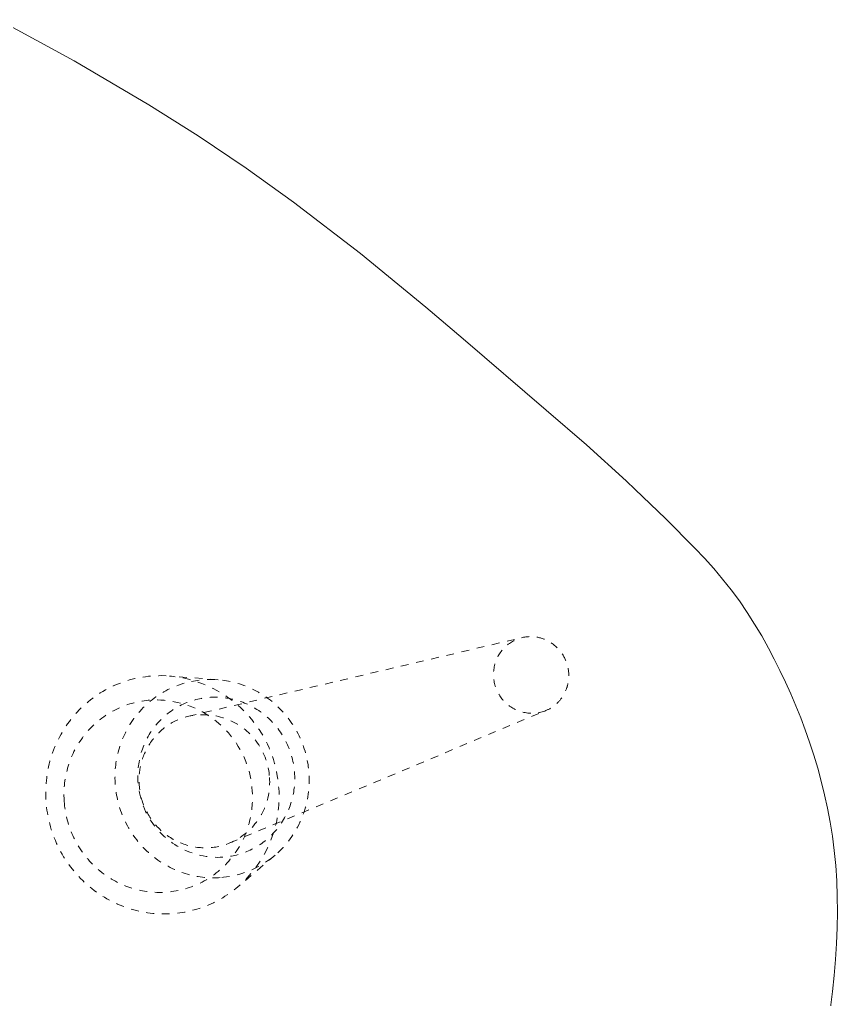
# Model space of a CAD drawing. Header units: millimetres. Extents: x 0 to 57242, y -59538 to 11130.
# Drawn here: x 24620.3 to 24830.4, y -22902.2 to -22650.5 of the extents above; entities that cross this region are included whole.
import ezdxf

# ---------------------------------------------------------------- set-up
doc = ezdxf.new("R2010")
doc.units = ezdxf.units.MM
doc.linetypes.add('IMPORT-Hidden', pattern=[4, 2, -2])
doc.layers.add('A-DETL-GENF', color=92, linetype='Continuous', lineweight=9)
doc.layers.add('G-IMPT', color=8, linetype='Continuous', lineweight=9)

# ---------------------------------------------------------------- blocks, each defined once
blk = doc.blocks.new('Rockworth_Furniture_GENIE LOUNGE CHAIR - 71-GEN01-CXX-932428-Level 0')
at = {"layer": 'G-IMPT', "linetype": 'IMPORT-Hidden'}
for p, q in [((-146.38, 79.97), (-198.43, 150.93)), ((-122.16, 114.33), (-110.97, 108.73))]:
    blk.add_line(p, q, dxfattribs=at)
at = {"layer": 'G-IMPT', "flags": 128}
blk.add_lwpolyline([(-291.95, -35.11), (-289.83, -12.92), (-286.99, 9.18), (-284.57, 23.91), (-281.73, 38.56), (-278.47, 53.12), (-273.04, 74.14), (-266.94, 94.98), (-263.21, 107.01), (-254.67, 133.77), (-250.45, 146.82), (-245.94, 159.78), (-244.84, 162.78), (-240.99, 172.83), (-236.9, 182.79), (-235.51, 186.06), (-234.01, 189.28), (-232.41, 192.45), (-230.7, 195.56), (-228.89, 198.62), (-226.98, 201.61), (-224.97, 204.54), (-222.87, 207.41), (-220.67, 210.2), (-218.62, 212.71), (-216.5, 215.21), (-214.33, 217.67), (-212.08, 220.1), (-209.78, 222.49), (-207.42, 224.84), (-205, 227.15), (-202.52, 229.41), (-199.93, 231.67), (-197.25, 233.9), (-194.48, 236.08), (-191.64, 238.21), (-188.71, 240.29), (-185.69, 242.3), (-182.6, 244.24), (-179.42, 246.09), (-175.99, 247.95), (-172.46, 249.73), (-168.86, 251.41), (-165.18, 253.01), (-161.42, 254.53), (-157.61, 255.97), (-153.74, 257.34), (-149.82, 258.63), (-145.86, 259.85), (-141.87, 261)], dxfattribs=at)
at = {"layer": 'G-IMPT', "linetype": 'IMPORT-Hidden', "flags": 128}
for points in [[(-120.54, 102.43), (-183.56, 163.86), (-183.33, 163.62), (-183.11, 163.36), (-182.89, 163.1), (-182.68, 162.84), (-182.49, 162.56), (-182.3, 162.28), (-182.12, 162), (-181.95, 161.7), (-181.79, 161.41), (-181.65, 161.1), (-181.51, 160.79), (-181.38, 160.48), (-181.27, 160.16), (-181.16, 159.84), (-181.07, 159.52), (-180.99, 159.19), (-180.91, 158.86), (-180.86, 158.53), (-180.81, 158.19), (-180.77, 157.86), (-180.75, 157.52), (-180.73, 157.18), (-180.73, 156.84), (-180.74, 156.51), (-180.76, 156.17), (-180.8, 155.83), (-180.84, 155.5), (-180.9, 155.17), (-180.96, 154.83), (-181.04, 154.51), (-181.13, 154.18), (-181.24, 153.86), (-181.35, 153.54), (-181.47, 153.23), (-181.61, 152.92), (-181.75, 152.61), (-181.91, 152.31), (-182.07, 152.02), (-182.25, 151.73), (-182.43, 151.45), (-182.63, 151.17), (-182.83, 150.9), (-183.05, 150.64), (-183.27, 150.39), (-183.5, 150.14), (-183.74, 149.9), (-183.99, 149.67), (-184.24, 149.45), (-184.5, 149.24), (-184.77, 149.03), (-185.05, 148.84), (-185.33, 148.66), (-185.62, 148.48), (-185.92, 148.32), (-186.22, 148.16), (-186.52, 148.02), (-186.82, 147.88), (-187.13, 147.75), (-187.44, 147.63), (-187.75, 147.52), (-188.07, 147.43), (-188.39, 147.34), (-188.71, 147.27), (-189.04, 147.21), (-189.37, 147.15), (-189.7, 147.11), (-190.03, 147.09), (-190.36, 147.07), (-190.69, 147.06), (-191.03, 147.07), (-191.36, 147.08), (-191.69, 147.11), (-192.02, 147.15), (-192.35, 147.2), (-192.67, 147.27), (-193, 147.34), (-193.32, 147.42), (-193.64, 147.52), (-193.95, 147.63), (-194.26, 147.74), (-194.57, 147.87), (-194.87, 148.01), (-195.17, 148.16), (-195.46, 148.32), (-195.75, 148.49), (-196.03, 148.66), (-196.3, 148.85), (-196.57, 149.05), (-196.83, 149.26), (-197.08, 149.47), (-197.33, 149.7), (-197.57, 149.93), (-197.8, 150.17), (-198.02, 150.42), (-198.23, 150.67), (-198.43, 150.93), (-198.62, 151.2), (-198.8, 151.47), (-198.96, 151.74), (-199.12, 152.02), (-199.27, 152.31), (-199.41, 152.6), (-199.54, 152.89), (-199.62, 153.09), (-199.69, 153.29), (-199.77, 153.5), (-199.83, 153.71), (-199.9, 153.92), (-199.96, 154.14), (-200.01, 154.36), (-200.06, 154.58), (-200.1, 154.81), (-200.14, 155.03), (-200.18, 155.26), (-200.21, 155.5), (-200.23, 155.73), (-200.25, 155.97), (-200.26, 156.21), (-200.27, 156.45), (-200.27, 156.69), (-200.26, 156.93), (-200.25, 157.18), (-200.23, 157.42), (-200.2, 157.67), (-200.17, 157.92), (-200.13, 158.16), (-200.09, 158.41), (-200.04, 158.66), (-199.98, 158.9), (-199.92, 159.15), (-199.85, 159.39), (-199.77, 159.63), (-199.69, 159.87), (-199.6, 160.11), (-199.51, 160.34), (-199.41, 160.58), (-199.3, 160.81), (-199.19, 161.04), (-199.07, 161.26), (-198.94, 161.49), (-198.82, 161.7), (-198.68, 161.92), (-198.54, 162.13), (-198.4, 162.34), (-198.25, 162.54), (-198.09, 162.74), (-197.94, 162.93), (-197.77, 163.12), (-197.61, 163.31), (-197.44, 163.48), (-197.26, 163.66), (-197.09, 163.83), (-196.91, 163.99), (-196.73, 164.15), (-196.54, 164.31), (-196.35, 164.45), (-196.16, 164.6), (-195.97, 164.73), (-195.78, 164.87), (-195.58, 164.99), (-195.39, 165.11), (-195.19, 165.23), (-194.99, 165.34), (-194.79, 165.45), (-194.59, 165.54), (-194.39, 165.64), (-194.19, 165.73), (-193.9, 165.85), (-193.59, 165.97), (-193.27, 166.08), (-192.95, 166.17), (-192.62, 166.26), (-192.29, 166.34), (-191.95, 166.4), (-191.78, 166.43), (-191.6, 166.46), (-191.43, 166.48), (-191.25, 166.5), (-191.08, 166.52), (-190.9, 166.53), (-190.72, 166.54), (-190.54, 166.55), (-190.36, 166.55), (-190.18, 166.55), (-190, 166.55), (-189.82, 166.54), (-189.64, 166.53), (-189.46, 166.52), (-189.27, 166.5), (-189.09, 166.48), (-188.91, 166.46), (-188.73, 166.43), (-188.55, 166.4), (-188.37, 166.37), (-188.18, 166.33), (-188, 166.29), (-187.83, 166.25), (-187.65, 166.2), (-187.47, 166.15), (-187.29, 166.09), (-187.12, 166.04), (-186.94, 165.98), (-186.77, 165.91), (-186.59, 165.84), (-186.42, 165.77), (-186.25, 165.7), (-186.09, 165.62), (-185.92, 165.54), (-185.76, 165.45), (-185.6, 165.37), (-185.44, 165.28), (-185.28, 165.18), (-185.12, 165.09), (-184.97, 164.99), (-184.82, 164.89), (-184.67, 164.78), (-184.52, 164.67), (-184.38, 164.57), (-184.23, 164.45), (-184.09, 164.34), (-183.96, 164.22), (-183.82, 164.1), (-183.69, 163.98), (-183.56, 163.86)], [(-157.93, 83.24), (-153.94, 71.38), (-154.25, 72.4), (-154.53, 73.43), (-154.77, 74.47), (-154.97, 75.52), (-155.14, 76.58), (-155.27, 77.64), (-155.36, 78.7), (-155.42, 79.77), (-155.44, 80.84), (-155.42, 81.91), (-155.37, 82.97), (-155.28, 84.04), (-155.15, 85.1), (-154.99, 86.15), (-154.79, 87.2), (-154.55, 88.25), (-154.28, 89.28), (-153.97, 90.3), (-153.62, 91.31), (-153.24, 92.31), (-152.83, 93.3), (-152.39, 94.27), (-151.91, 95.22), (-151.39, 96.16), (-150.85, 97.08), (-150.27, 97.98), (-149.66, 98.86), (-149.03, 99.72), (-148.36, 100.55), (-147.67, 101.37), (-146.94, 102.15), (-146.19, 102.91), (-145.42, 103.65), (-144.62, 104.36), (-143.79, 105.04), (-142.95, 105.69), (-142.08, 106.31), (-141.19, 106.9), (-140.28, 107.46), (-139.35, 107.99), (-138.4, 108.48), (-137.46, 108.95), (-136.5, 109.38), (-135.52, 109.79), (-134.53, 110.15), (-133.53, 110.48), (-132.52, 110.78), (-131.5, 111.04), (-130.47, 111.27), (-129.44, 111.46), (-128.39, 111.61), (-127.35, 111.73), (-126.3, 111.81), (-125.24, 111.86), (-124.19, 111.87), (-123.14, 111.84), (-122.08, 111.78), (-121.03, 111.68), (-119.99, 111.54), (-118.95, 111.37), (-117.92, 111.16), (-116.89, 110.92), (-115.88, 110.64), (-114.87, 110.33), (-113.88, 109.98), (-112.89, 109.6), (-111.93, 109.18), (-110.97, 108.73), (-110.36, 108.41), (-109.75, 108.08), (-109.15, 107.74), (-108.57, 107.38), (-107.99, 107.01), (-107.42, 106.63), (-106.86, 106.24), (-106.32, 105.83), (-105.78, 105.41), (-105.26, 104.99), (-104.75, 104.55), (-104.25, 104.1), (-103.77, 103.64), (-103.29, 103.18), (-102.83, 102.7), (-102.38, 102.22), (-101.95, 101.73), (-101.53, 101.23), (-101.12, 100.73), (-100.73, 100.22), (-100.35, 99.71), (-99.98, 99.19), (-99.63, 98.66), (-99.29, 98.13), (-98.96, 97.6), (-98.65, 97.06), (-98.35, 96.53), (-98.06, 95.98), (-97.79, 95.44), (-97.53, 94.9), (-97.29, 94.35), (-97.05, 93.81), (-96.8, 93.19), (-96.57, 92.56), (-96.34, 91.92), (-96.13, 91.27), (-95.93, 90.61), (-95.75, 89.94), (-95.58, 89.26), (-95.43, 88.57), (-95.29, 87.87), (-95.17, 87.16), (-95.06, 86.44), (-94.97, 85.72), (-94.9, 84.99), (-94.85, 84.25), (-94.81, 83.51), (-94.79, 82.76), (-94.79, 82.01), (-94.81, 81.25), (-94.85, 80.49), (-94.91, 79.73), (-94.99, 78.97), (-95.08, 78.2), (-95.2, 77.44), (-95.34, 76.67), (-95.49, 75.91), (-95.67, 75.15), (-95.87, 74.39), (-96.09, 73.64), (-96.32, 72.89), (-96.58, 72.14), (-96.85, 71.4), (-97.15, 70.67), (-97.46, 69.94), (-97.79, 69.22), (-98.14, 68.51), (-98.51, 67.82), (-98.89, 67.13), (-99.29, 66.45), (-99.71, 65.78), (-100.14, 65.13), (-100.59, 64.48), (-101.06, 63.85), (-101.53, 63.24), (-102.02, 62.64), (-102.53, 62.05), (-103.04, 61.48), (-103.57, 60.92), (-104.11, 60.38), (-104.66, 59.85), (-105.21, 59.34), (-105.78, 58.85), (-106.35, 58.37), (-106.94, 57.91), (-107.53, 57.47), (-108.12, 57.04), (-108.72, 56.63), (-109.33, 56.24), (-109.93, 55.86), (-110.55, 55.5), (-111.16, 55.16), (-111.78, 54.83), (-112.4, 54.52), (-113.02, 54.23), (-113.64, 53.95), (-114.27, 53.69), (-114.9, 53.44), (-115.55, 53.2), (-116.21, 52.97), (-116.88, 52.76), (-117.56, 52.56), (-118.24, 52.37), (-118.94, 52.2), (-119.65, 52.04), (-120.36, 51.9), (-121.08, 51.78), (-121.81, 51.67), (-122.55, 51.58), (-123.29, 51.51), (-124.03, 51.45), (-124.79, 51.41), (-125.54, 51.4), (-126.3, 51.4), (-127.06, 51.41), (-127.82, 51.45), (-128.59, 51.51), (-129.35, 51.59), (-130.12, 51.69), (-130.88, 51.8), (-131.65, 51.94), (-132.41, 52.1), (-133.16, 52.27), (-133.91, 52.47), (-134.66, 52.69), (-135.4, 52.92), (-136.14, 53.18), (-136.87, 53.45), (-137.59, 53.75), (-138.3, 54.06), (-139, 54.39), (-139.7, 54.73), (-140.38, 55.1), (-141.05, 55.48), (-141.71, 55.88), (-142.35, 56.3), (-142.99, 56.73), (-143.61, 57.17), (-144.21, 57.63), (-144.81, 58.11), (-145.38, 58.59), (-145.94, 59.09), (-146.49, 59.6), (-147.02, 60.13), (-147.53, 60.66), (-148.03, 61.2), (-148.51, 61.75), (-148.98, 62.31), (-149.42, 62.88), (-149.85, 63.46), (-150.27, 64.04), (-150.66, 64.63), (-151.04, 65.22), (-151.4, 65.82), (-151.75, 66.42), (-152.08, 67.02), (-152.39, 67.63), (-152.68, 68.24), (-152.96, 68.85), (-153.23, 69.46), (-153.94, 71.38)]]:
    blk.add_lwpolyline(points, dxfattribs=at)
for points in [[(-111.37, 103.62), (-111.16, 103.19), (-110.95, 102.76), (-110.76, 102.34), (-110.58, 101.91), (-110.38, 101.41), (-110.19, 100.91), (-110.01, 100.41), (-109.84, 99.89), (-109.68, 99.37), (-109.53, 98.83), (-109.39, 98.3), (-109.27, 97.75), (-109.15, 97.2), (-109.05, 96.63), (-108.96, 96.07), (-108.88, 95.5), (-108.82, 94.92), (-108.77, 94.34), (-108.73, 93.75), (-108.7, 93.16), (-108.69, 92.56), (-108.7, 91.96), (-108.71, 91.36), (-108.75, 90.75), (-108.8, 90.15), (-108.86, 89.54), (-108.94, 88.93), (-109.03, 88.32), (-109.14, 87.72), (-109.26, 87.11), (-109.4, 86.5), (-109.55, 85.9), (-109.72, 85.3), (-109.9, 84.7), (-110.1, 84.11), (-110.31, 83.52), (-110.54, 82.93), (-110.78, 82.35), (-111.04, 81.78), (-111.31, 81.21), (-111.59, 80.65), (-111.89, 80.09), (-112.2, 79.55), (-112.52, 79.01), (-112.85, 78.48), (-113.2, 77.96), (-113.56, 77.45), (-113.93, 76.95), (-114.31, 76.46), (-114.7, 75.98), (-115.1, 75.51), (-115.5, 75.06), (-115.92, 74.61), (-116.35, 74.18), (-116.78, 73.76), (-117.22, 73.35), (-117.67, 72.95), (-118.13, 72.57), (-118.59, 72.2), (-119.05, 71.84), (-119.52, 71.49), (-120, 71.16), (-120.48, 70.84), (-120.96, 70.53), (-121.45, 70.23), (-121.93, 69.95), (-122.42, 69.68), (-122.91, 69.42), (-123.65, 69.07), (-124.38, 68.73), (-124.88, 68.53), (-125.38, 68.33), (-125.89, 68.14), (-126.4, 67.95), (-126.93, 67.78), (-127.46, 67.62), (-128, 67.47), (-128.55, 67.33), (-129.1, 67.2), (-129.66, 67.09), (-130.23, 66.98), (-130.8, 66.89), (-131.37, 66.81), (-131.96, 66.74), (-132.54, 66.69), (-133.13, 66.65), (-133.72, 66.62), (-134.32, 66.61), (-134.92, 66.61), (-135.52, 66.62), (-136.12, 66.65), (-136.72, 66.69), (-137.32, 66.75), (-137.93, 66.82), (-138.53, 66.91), (-139.13, 67.01), (-139.73, 67.13), (-140.33, 67.26), (-140.92, 67.41), (-141.52, 67.57), (-142.1, 67.75), (-142.69, 67.94), (-143.27, 68.15), (-143.84, 68.37), (-144.41, 68.6), (-144.97, 68.85), (-145.52, 69.11), (-146.07, 69.38), (-146.6, 69.67), (-147.13, 69.97), (-147.65, 70.28), (-148.17, 70.61), (-148.67, 70.94), (-149.16, 71.29), (-149.64, 71.65), (-150.11, 72.02), (-150.57, 72.4), (-151.02, 72.79), (-151.46, 73.19), (-151.88, 73.59), (-152.3, 74.01), (-152.7, 74.43), (-153.09, 74.86), (-153.47, 75.29), (-153.83, 75.74), (-154.18, 76.19), (-154.52, 76.64), (-154.85, 77.1), (-155.16, 77.56), (-155.46, 78.03), (-155.75, 78.5), (-156.02, 78.97), (-156.29, 79.45), (-156.54, 79.92), (-157.33, 81.64), (-157.93, 83.24), (-158.1, 83.75), (-158.25, 84.28), (-158.4, 84.81), (-158.53, 85.35), (-158.66, 85.89), (-158.77, 86.44), (-158.87, 87), (-158.96, 87.57), (-159.03, 88.14), (-159.1, 88.72), (-159.15, 89.3), (-159.18, 89.89), (-159.2, 90.48), (-159.21, 91.07), (-159.21, 91.67), (-159.19, 92.27), (-159.15, 92.87), (-159.1, 93.48), (-159.04, 94.08), (-158.96, 94.69), (-158.87, 95.29), (-158.76, 95.9), (-158.63, 96.51), (-158.49, 97.11), (-158.34, 97.71), (-158.17, 98.31), (-157.99, 98.91), (-157.79, 99.5), (-157.57, 100.09), (-157.35, 100.67), (-157.1, 101.25), (-156.85, 101.82), (-156.58, 102.38), (-156.29, 102.94), (-156, 103.49), (-155.69, 104.04), (-155.37, 104.57), (-155.03, 105.1), (-154.69, 105.62), (-154.33, 106.12), (-153.96, 106.62), (-153.58, 107.11), (-153.19, 107.59), (-152.79, 108.05), (-152.38, 108.51), (-151.97, 108.95), (-151.54, 109.38), (-151.11, 109.8), (-150.67, 110.21), (-150.22, 110.6), (-149.77, 110.99), (-149.31, 111.36), (-148.85, 111.71), (-148.38, 112.06), (-147.9, 112.39), (-147.43, 112.71), (-146.95, 113.02), (-146.46, 113.31), (-145.98, 113.59), (-145.49, 113.86), (-145, 114.12), (-144.51, 114.36), (-144.02, 114.59), (-143.52, 114.81), (-142.95, 115.06), (-142.36, 115.29), (-141.76, 115.5), (-141.15, 115.71), (-140.53, 115.9), (-139.9, 116.08), (-139.26, 116.24), (-138.61, 116.38), (-137.95, 116.51), (-137.28, 116.63), (-136.61, 116.73), (-135.93, 116.81), (-135.25, 116.87), (-134.56, 116.91), (-133.86, 116.94), (-133.17, 116.94), (-132.46, 116.93), (-131.76, 116.9), (-131.06, 116.84), (-130.35, 116.77), (-129.65, 116.68), (-128.94, 116.56), (-128.24, 116.43), (-127.54, 116.27), (-126.85, 116.1), (-126.16, 115.91), (-125.47, 115.69), (-124.79, 115.46), (-124.12, 115.2), (-123.46, 114.93), (-122.81, 114.64), (-122.16, 114.33), (-121.44, 113.95), (-120.73, 113.55), (-120.04, 113.13), (-119.36, 112.68), (-118.69, 112.21), (-118.04, 111.72), (-117.41, 111.21), (-116.79, 110.68), (-116.2, 110.12), (-115.62, 109.55), (-115.06, 108.96), (-114.52, 108.35), (-114.01, 107.72), (-113.51, 107.08), (-113.04, 106.41), (-112.58, 105.74), (-112.15, 105.05), (-111.75, 104.34)], [(-116.44, 102.2), (-116.14, 101.54), (-115.85, 100.88), (-115.59, 100.21), (-115.36, 99.53), (-115.14, 98.85), (-114.95, 98.15), (-114.79, 97.45), (-114.65, 96.75), (-114.53, 96.04), (-114.44, 95.32), (-114.38, 94.61), (-114.33, 93.89), (-114.32, 93.17), (-114.33, 92.45), (-114.36, 91.73), (-114.42, 91.02), (-114.5, 90.3), (-114.61, 89.59), (-114.75, 88.88), (-114.9, 88.18), (-115.09, 87.49), (-115.29, 86.8), (-115.52, 86.11), (-115.78, 85.44), (-116.05, 84.78), (-116.35, 84.12), (-116.68, 83.48), (-117.02, 82.85), (-117.39, 82.23), (-117.77, 81.62), (-118.18, 81.03), (-118.61, 80.46), (-119.06, 79.89), (-119.53, 79.35), (-120.01, 78.82), (-120.52, 78.3), (-121.04, 77.81), (-121.58, 77.33), (-122.14, 76.88), (-122.71, 76.44), (-123.29, 76.02), (-123.89, 75.63), (-124.51, 75.25), (-125.13, 74.9), (-125.77, 74.56), (-126.36, 74.27), (-126.96, 74.01), (-127.38, 73.83), (-127.81, 73.66), (-128.24, 73.5), (-128.69, 73.35), (-129.14, 73.2), (-129.59, 73.07), (-130.05, 72.94), (-130.52, 72.83), (-131, 72.72), (-131.48, 72.63), (-131.96, 72.54), (-132.45, 72.47), (-132.95, 72.41), (-133.45, 72.36), (-133.95, 72.32), (-134.45, 72.3), (-134.96, 72.29), (-135.47, 72.29), (-135.98, 72.3), (-136.5, 72.33), (-137.01, 72.36), (-137.53, 72.42), (-138.04, 72.48), (-138.55, 72.56), (-139.07, 72.65), (-139.58, 72.76), (-140.09, 72.88), (-140.59, 73.01), (-141.1, 73.15), (-141.59, 73.31), (-142.09, 73.49), (-142.58, 73.67), (-143.06, 73.87), (-143.54, 74.08), (-144.01, 74.3), (-144.48, 74.53), (-144.94, 74.78), (-145.39, 75.04), (-145.83, 75.3), (-146.27, 75.58), (-146.69, 75.87), (-147.11, 76.17), (-147.52, 76.48), (-147.92, 76.8), (-148.31, 77.13), (-148.68, 77.46), (-149.05, 77.81), (-149.41, 78.16), (-149.75, 78.52), (-150.09, 78.88), (-150.41, 79.25), (-150.72, 79.63), (-151.02, 80.01), (-151.31, 80.4), (-151.59, 80.79), (-151.86, 81.18), (-152.11, 81.58), (-152.36, 81.98), (-152.59, 82.39), (-152.81, 82.8), (-153.02, 83.2), (-153.22, 83.61), (-153.4, 84.02), (-153.58, 84.44), (-153.75, 84.85), (-153.91, 85.27), (-154.06, 85.7), (-154.2, 86.14), (-154.33, 86.59), (-154.45, 87.04), (-154.57, 87.5), (-154.67, 87.96), (-154.76, 88.43), (-154.85, 88.91), (-154.92, 89.39), (-154.98, 89.87), (-155.03, 90.36), (-155.06, 90.86), (-155.09, 91.36), (-155.1, 91.86), (-155.1, 92.37), (-155.09, 92.88), (-155.06, 93.39), (-155.02, 93.9), (-154.97, 94.41), (-154.9, 94.93), (-154.82, 95.44), (-154.73, 95.96), (-154.63, 96.47), (-154.51, 96.98), (-154.37, 97.49), (-154.23, 98), (-154.07, 98.5), (-153.9, 99.01), (-153.71, 99.5), (-153.52, 100), (-153.3, 100.48), (-153.08, 100.97), (-152.85, 101.44), (-152.6, 101.91), (-152.34, 102.38), (-152.07, 102.83), (-151.79, 103.28), (-151.5, 103.72), (-151.2, 104.16), (-150.89, 104.58), (-150.57, 104.99), (-150.24, 105.4), (-149.9, 105.79), (-149.55, 106.18), (-149.2, 106.55), (-148.83, 106.92), (-148.47, 107.27), (-148.09, 107.61), (-147.71, 107.95), (-147.32, 108.27), (-146.93, 108.58), (-146.54, 108.87), (-146.14, 109.16), (-145.73, 109.44), (-145.33, 109.7), (-144.92, 109.96), (-144.5, 110.2), (-144.09, 110.43), (-143.67, 110.65), (-143.26, 110.85), (-142.84, 111.05), (-142.42, 111.24), (-142.03, 111.41), (-141.62, 111.57), (-141.21, 111.72), (-140.79, 111.87), (-140.37, 112.01), (-139.93, 112.14), (-139.5, 112.26), (-139.06, 112.37), (-138.61, 112.47), (-138.16, 112.57), (-137.7, 112.65), (-137.24, 112.73), (-136.77, 112.79), (-136.3, 112.85), (-135.83, 112.89), (-135.36, 112.92), (-134.88, 112.95), (-134.4, 112.96), (-133.91, 112.96), (-133.43, 112.95), (-132.94, 112.92), (-132.45, 112.89), (-131.97, 112.84), (-131.48, 112.78), (-130.99, 112.71), (-130.51, 112.63), (-130.02, 112.53), (-129.54, 112.43), (-129.06, 112.31), (-128.58, 112.18), (-128.1, 112.03), (-127.63, 111.88), (-127.17, 111.71), (-126.7, 111.54), (-126.25, 111.35), (-125.79, 111.15), (-125.35, 110.94), (-124.9, 110.71), (-124.47, 110.48), (-124.04, 110.24), (-123.62, 109.99), (-123.21, 109.72), (-122.8, 109.45), (-122.4, 109.17), (-122.01, 108.88), (-121.63, 108.58), (-121.26, 108.28), (-120.9, 107.96), (-120.55, 107.64), (-120.2, 107.31), (-119.87, 106.98), (-119.54, 106.64), (-119.23, 106.29), (-118.92, 105.94), (-118.63, 105.58), (-118.35, 105.22), (-118.07, 104.85), (-117.81, 104.48), (-117.56, 104.11), (-117.31, 103.73), (-117.08, 103.35), (-116.86, 102.97), (-116.64, 102.58)], [(-140, 105.21), (-139.47, 105.47), (-138.94, 105.72), (-138.41, 105.94), (-137.86, 106.14), (-137.31, 106.33), (-136.75, 106.5), (-136.18, 106.64), (-135.62, 106.77), (-135.04, 106.88), (-134.47, 106.97), (-133.89, 107.04), (-133.31, 107.08), (-132.73, 107.11), (-132.14, 107.12), (-131.56, 107.11), (-130.98, 107.08), (-130.4, 107.02), (-129.82, 106.95), (-129.24, 106.86), (-128.67, 106.75), (-128.1, 106.61), (-127.54, 106.46), (-126.98, 106.29), (-126.43, 106.1), (-125.89, 105.89), (-125.35, 105.66), (-124.82, 105.42), (-124.3, 105.15), (-123.79, 104.87), (-123.29, 104.57), (-122.8, 104.26), (-122.33, 103.92), (-121.86, 103.57), (-121.41, 103.21), (-120.96, 102.83), (-120.54, 102.43), (-120.23, 102.13), (-119.93, 101.81), (-119.64, 101.49), (-119.37, 101.17), (-119.1, 100.84), (-118.85, 100.5), (-118.6, 100.16), (-118.36, 99.82), (-118.14, 99.48), (-117.92, 99.13), (-117.72, 98.78), (-117.53, 98.42), (-117.34, 98.07), (-117.17, 97.71), (-117.01, 97.36), (-116.85, 97), (-116.71, 96.65), (-116.58, 96.3), (-116.46, 95.94), (-116.34, 95.58), (-116.23, 95.21), (-116.12, 94.83), (-116.03, 94.45), (-115.94, 94.07), (-115.87, 93.67), (-115.8, 93.28), (-115.74, 92.88), (-115.69, 92.47), (-115.65, 92.06), (-115.62, 91.65), (-115.6, 91.24), (-115.59, 90.82), (-115.59, 90.4), (-115.6, 89.97), (-115.62, 89.55), (-115.65, 89.12), (-115.7, 88.69), (-115.75, 88.27), (-115.82, 87.84), (-115.89, 87.41), (-115.98, 86.98), (-116.08, 86.56), (-116.19, 86.13), (-116.31, 85.71), (-116.44, 85.29), (-116.59, 84.87), (-116.74, 84.46), (-116.91, 84.05), (-117.08, 83.64), (-117.27, 83.24), (-117.46, 82.84), (-117.67, 82.45), (-117.88, 82.07), (-118.11, 81.69), (-118.34, 81.31), (-118.58, 80.95), (-118.83, 80.59), (-119.09, 80.23), (-119.36, 79.89), (-119.64, 79.55), (-119.92, 79.22), (-120.21, 78.9), (-120.5, 78.59), (-120.8, 78.29), (-121.11, 77.99), (-121.42, 77.71), (-121.74, 77.43), (-122.06, 77.16), (-122.39, 76.91), (-122.71, 76.66), (-123.05, 76.42), (-123.38, 76.19), (-123.72, 75.97), (-124.06, 75.76), (-124.41, 75.56), (-124.75, 75.37), (-125.1, 75.18), (-125.44, 75.01), (-125.79, 74.85), (-126.14, 74.69), (-126.43, 74.57), (-126.73, 74.45), (-127.03, 74.33), (-127.34, 74.22), (-127.65, 74.12), (-127.97, 74.02), (-128.29, 73.92), (-128.61, 73.83), (-128.94, 73.75), (-129.27, 73.67), (-129.6, 73.6), (-129.94, 73.54), (-130.28, 73.48), (-130.62, 73.43), (-130.97, 73.38), (-131.32, 73.34), (-131.67, 73.31), (-132.02, 73.29), (-132.37, 73.27), (-132.73, 73.26), (-133.08, 73.26), (-133.44, 73.27), (-133.8, 73.28), (-134.16, 73.3), (-134.52, 73.33), (-134.88, 73.36), (-135.24, 73.41), (-135.6, 73.46), (-135.96, 73.52), (-136.32, 73.59), (-136.68, 73.66), (-137.04, 73.75), (-137.39, 73.84), (-137.74, 73.94), (-138.09, 74.04), (-138.44, 74.16), (-138.79, 74.28), (-139.13, 74.41), (-139.47, 74.55), (-139.81, 74.69), (-140.14, 74.84), (-140.47, 75), (-140.8, 75.17), (-141.12, 75.34), (-141.43, 75.52), (-141.74, 75.71), (-142.05, 75.9), (-142.35, 76.1), (-142.65, 76.31), (-142.94, 76.52), (-143.23, 76.73), (-143.51, 76.96), (-143.78, 77.18), (-144.05, 77.42), (-144.31, 77.65), (-144.56, 77.89), (-144.81, 78.14), (-145.06, 78.39), (-145.29, 78.65), (-145.52, 78.9), (-145.75, 79.17), (-145.96, 79.43), (-146.17, 79.7), (-146.38, 79.97), (-146.71, 80.46), (-147.03, 80.96), (-147.32, 81.47), (-147.61, 81.99), (-147.87, 82.52), (-148.11, 83.06), (-148.34, 83.61), (-148.54, 84.16), (-148.73, 84.72), (-148.9, 85.29), (-149.05, 85.86), (-149.18, 86.44), (-149.28, 87.02), (-149.37, 87.6), (-149.44, 88.19), (-149.49, 88.78), (-149.52, 89.37), (-149.52, 89.96), (-149.51, 90.56), (-149.47, 91.15), (-149.42, 91.74), (-149.35, 92.32), (-149.25, 92.91), (-149.14, 93.49), (-149, 94.06), (-148.85, 94.63), (-148.67, 95.2), (-148.48, 95.76), (-148.26, 96.31), (-148.03, 96.85), (-147.78, 97.39), (-147.51, 97.92), (-147.23, 98.43), (-146.92, 98.94), (-146.6, 99.44), (-146.26, 99.92), (-145.9, 100.39), (-145.53, 100.85), (-145.15, 101.3), (-144.74, 101.73), (-144.33, 102.15), (-143.89, 102.56), (-143.45, 102.95), (-142.99, 103.32), (-142.52, 103.68), (-142.04, 104.02), (-141.54, 104.35), (-141.04, 104.65), (-140.52, 104.94)], [(-113.68, 59.09), (-113.21, 59.34), (-112.73, 59.6), (-112.26, 59.87), (-111.79, 60.16), (-111.32, 60.46), (-110.85, 60.77), (-110.39, 61.09), (-109.94, 61.43), (-109.48, 61.78), (-109.04, 62.14), (-108.6, 62.51), (-108.16, 62.9), (-107.73, 63.3), (-107.31, 63.7), (-106.9, 64.13), (-106.49, 64.56), (-106.09, 65), (-105.71, 65.46), (-105.33, 65.92), (-104.96, 66.4), (-104.6, 66.88), (-104.25, 67.38), (-103.92, 67.88), (-103.59, 68.39), (-103.28, 68.92), (-102.98, 69.45), (-102.69, 69.98), (-102.42, 70.53), (-102.15, 71.08), (-101.91, 71.64), (-101.67, 72.2), (-101.45, 72.77), (-101.24, 73.34), (-101.05, 73.92), (-100.87, 74.5), (-100.71, 75.08), (-100.56, 75.67), (-100.43, 76.26), (-100.31, 76.85), (-100.2, 77.44), (-100.11, 78.03), (-100.04, 78.62), (-99.98, 79.21), (-99.93, 79.8), (-99.9, 80.38), (-99.88, 80.97), (-99.88, 81.55), (-99.89, 82.13), (-99.91, 82.7), (-99.95, 83.27), (-100, 83.84), (-100.06, 84.4), (-100.14, 84.95), (-100.23, 85.5), (-100.33, 86.05), (-100.44, 86.59), (-100.56, 87.12), (-100.69, 87.64), (-100.84, 88.16), (-100.99, 88.66), (-101.16, 89.17), (-101.33, 89.66), (-101.51, 90.14), (-101.71, 90.62), (-101.92, 91.11), (-102.14, 91.61), (-102.38, 92.1), (-102.63, 92.59), (-102.9, 93.08), (-103.18, 93.56), (-103.47, 94.05), (-103.78, 94.53), (-104.1, 95), (-104.43, 95.47), (-104.78, 95.94), (-105.14, 96.4), (-105.51, 96.85), (-105.9, 97.29), (-106.3, 97.73), (-106.72, 98.16), (-107.15, 98.58), (-107.59, 99), (-108.04, 99.4), (-108.51, 99.79), (-108.99, 100.18), (-109.48, 100.55), (-109.98, 100.91), (-110.49, 101.26), (-111.01, 101.59), (-111.55, 101.91), (-112.09, 102.22), (-112.64, 102.52), (-113.2, 102.8), (-113.77, 103.07), (-114.34, 103.32), (-114.92, 103.56), (-115.51, 103.78), (-116.11, 103.98), (-116.71, 104.17), (-117.31, 104.35), (-117.92, 104.51), (-118.53, 104.65), (-119.14, 104.78), (-119.76, 104.89), (-120.38, 104.98), (-120.99, 105.06), (-121.61, 105.12), (-122.23, 105.17), (-122.85, 105.2), (-123.46, 105.22), (-124.08, 105.22), (-124.69, 105.2), (-125.29, 105.17), (-125.9, 105.13), (-126.49, 105.07), (-127.09, 104.99), (-127.68, 104.91), (-128.26, 104.81), (-128.84, 104.69), (-129.41, 104.57), (-129.97, 104.43), (-130.53, 104.28), (-131.07, 104.12), (-131.61, 103.94), (-132.15, 103.76), (-132.67, 103.57), (-133.19, 103.36), (-133.69, 103.15), (-134.4, 102.83), (-135.12, 102.48), (-135.88, 102.08), (-136.63, 101.66), (-137.36, 101.21), (-138.08, 100.73), (-138.78, 100.23), (-139.47, 99.71), (-140.13, 99.16), (-140.78, 98.59), (-141.41, 98), (-142.01, 97.38), (-142.59, 96.75), (-143.16, 96.09), (-143.69, 95.42), (-144.21, 94.73), (-144.7, 94.02), (-145.16, 93.3), (-145.6, 92.55), (-146.02, 91.8), (-146.41, 91.03), (-146.77, 90.25), (-147.1, 89.45), (-147.41, 88.65), (-147.68, 87.83), (-147.93, 87.01), (-148.16, 86.17), (-148.35, 85.33), (-148.51, 84.49), (-148.64, 83.64), (-148.75, 82.78), (-148.82, 81.92), (-148.87, 81.06), (-148.88, 80.2), (-148.87, 79.34), (-148.82, 78.48), (-148.75, 77.62), (-148.64, 76.76), (-148.51, 75.91), (-148.34, 75.07), (-148.15, 74.23), (-147.93, 73.39), (-147.68, 72.57), (-147.4, 71.75), (-147.09, 70.95), (-146.33, 69.28), (-146.08, 68.82), (-145.83, 68.36), (-145.56, 67.9), (-145.28, 67.44), (-144.99, 66.99), (-144.68, 66.54), (-144.37, 66.09), (-144.04, 65.65), (-143.7, 65.22), (-143.34, 64.79), (-142.98, 64.36), (-142.6, 63.95), (-142.21, 63.54), (-141.81, 63.13), (-141.39, 62.74), (-140.97, 62.35), (-140.53, 61.98), (-140.09, 61.61), (-139.63, 61.25), (-139.16, 60.9), (-138.69, 60.56), (-138.2, 60.24), (-137.7, 59.92), (-137.2, 59.62), (-136.68, 59.33), (-136.16, 59.05), (-135.63, 58.78), (-135.09, 58.53), (-134.55, 58.29), (-134, 58.06), (-133.44, 57.85), (-132.88, 57.65), (-132.31, 57.46), (-131.74, 57.29), (-131.17, 57.13), (-130.59, 56.99), (-130.01, 56.86), (-129.43, 56.75), (-128.84, 56.65), (-128.26, 56.56), (-127.67, 56.49), (-127.09, 56.44), (-126.5, 56.39), (-125.92, 56.37), (-125.34, 56.35), (-124.76, 56.35), (-124.18, 56.37), (-123.6, 56.39), (-123.03, 56.43), (-122.46, 56.48), (-121.9, 56.55), (-121.34, 56.63), (-120.78, 56.72), (-120.24, 56.82), (-119.69, 56.93), (-119.16, 57.06), (-118.62, 57.19), (-118.1, 57.34), (-117.58, 57.5), (-117.07, 57.66), (-116.57, 57.84), (-116.08, 58.02), (-115.59, 58.22), (-115.11, 58.42), (-114.4, 58.74)]]:
    blk.add_lwpolyline(points, close=True, dxfattribs=at)

msp = doc.modelspace()

# ---------------------------------------------------------------- block references
at = {"layer": 'A-DETL-GENF', "rotation": 246.9999999999997}
msp.add_blockref('Rockworth_Furniture_GENIE LOUNGE CHAIR - 71-GEN01-CXX-932428-Level 0', (24532.96, -22932.93), dxfattribs=at)

doc.saveas('drawing.dxf')
